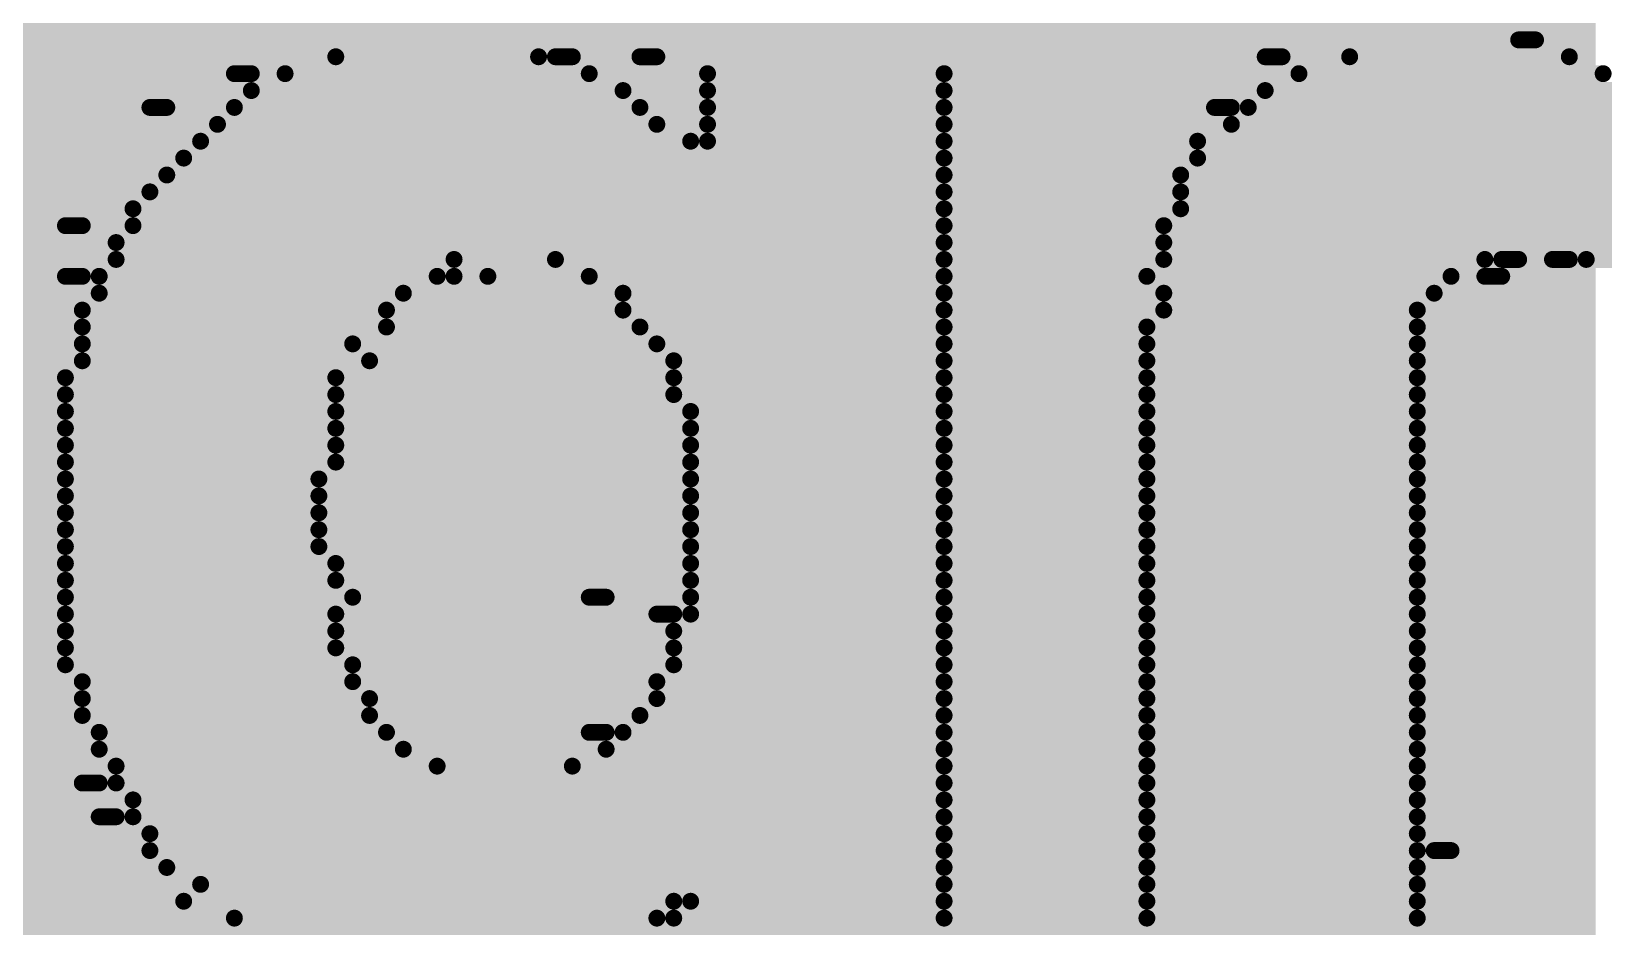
# Model space of a CAD drawing. Header units: inches. Extents: x -5 to 433, y -20 to 71.
# Drawn here: x 11.619 to 13.982, y 50.057 to 51.403 of the extents above; entities that cross this region are included whole.
import ezdxf

# ---------------------------------------------------------------- set-up
doc = ezdxf.new("R2010")
doc.units = ezdxf.units.IN
doc.layers.add('Bottom Overlay', color=54, linetype='Continuous')
doc.layers.add('Top Layer', color=1, linetype='Continuous')

msp = doc.modelspace()

# ---------------------------------------------------------------- hatches: boundary and pattern name
at = {"layer": 'Top Layer'}
msp.add_hatch(color=1, dxfattribs=at).paths.add_polyline_path([(8.89, -10.9982), (13.97, -10.9982), (13.97, 57.1754), (8.89, 57.1754)])

# ---------------------------------------------------------------- linework, layer by layer
at = {"layer": 'Bottom Overlay'}
for points in [[(13.8544, 51.3906, 0.0254, 0.0254, 0), (13.8798, 51.3906, 0.0254, 0.0254, 0)], [(12.0764, 51.3652, 0.0254, 0.0254, 0), (12.3812, 51.3652, 0.0254, 0.0254, 0)], [(12.4066, 51.3652, 0.0254, 0.0254, 0), (12.432, 51.3652, 0.0254, 0.0254, 0)], [(12.5336, 51.3652, 0.0254, 0.0254, 0), (12.559, 51.3652, 0.0254, 0.0254, 0)], [(13.4734, 51.3652, 0.0254, 0.0254, 0), (13.4988, 51.3652, 0.0254, 0.0254, 0)], [(13.6004, 51.3652, 0.0254, 0.0254, 0), (13.9306, 51.3652, 0.0254, 0.0254, 0)], [(11.924, 51.3398, 0.0254, 0.0254, 0), (11.9494, 51.3398, 0.0254, 0.0254, 0)], [(12.0002, 51.3398, 0.0254, 0.0254, 0), (12.4574, 51.3398, 0.0254, 0.0254, 0)], [(12.6352, 51.3398, 0.0254, 0.0254, 0), (12.9908, 51.3398, 0.0254, 0.0254, 0)], [(13.5242, 51.3398, 0.0254, 0.0254, 0), (13.9814, 51.3398, 0.0254, 0.0254, 0)], [(11.9494, 51.3144, 0.0254, 0.0254, 0), (12.5082, 51.3144, 0.0254, 0.0254, 0)], [(12.6352, 51.3144, 0.0254, 0.0254, 0), (12.9908, 51.3144, 0.0254, 0.0254, 0)], [(13.4734, 51.3144, 0.0254, 0.0254, 0), (14.0322, 51.3144, 0.0254, 0.0254, 0)], [(11.797, 51.289, 0.0254, 0.0254, 0), (11.8224, 51.289, 0.0254, 0.0254, 0)], [(11.924, 51.289, 0.0254, 0.0254, 0), (12.5336, 51.289, 0.0254, 0.0254, 0)], [(12.6352, 51.289, 0.0254, 0.0254, 0), (12.9908, 51.289, 0.0254, 0.0254, 0)], [(13.3972, 51.289, 0.0254, 0.0254, 0), (13.4226, 51.289, 0.0254, 0.0254, 0)], [(13.448, 51.289, 0.0254, 0.0254, 0), (14.0576, 51.289, 0.0254, 0.0254, 0)], [(11.8986, 51.2636, 0.0254, 0.0254, 0), (12.559, 51.2636, 0.0254, 0.0254, 0)], [(12.6352, 51.2636, 0.0254, 0.0254, 0), (12.9908, 51.2636, 0.0254, 0.0254, 0)], [(13.4226, 51.2636, 0.0254, 0.0254, 0), (14.1084, 51.2636, 0.0254, 0.0254, 0)], [(11.8732, 51.2382, 0.0254, 0.0254, 0), (12.6098, 51.2382, 0.0254, 0.0254, 0)], [(12.6352, 51.2382, 0.0254, 0.0254, 0), (12.9908, 51.2382, 0.0254, 0.0254, 0)], [(13.3718, 51.2382, 0.0254, 0.0254, 0), (14.1084, 51.2382, 0.0254, 0.0254, 0)], [(11.8478, 51.2128, 0.0254, 0.0254, 0), (12.9908, 51.2128, 0.0254, 0.0254, 0)], [(13.3718, 51.2128, 0.0254, 0.0254, 0), (14.1338, 51.2128, 0.0254, 0.0254, 0)], [(11.8224, 51.1874, 0.0254, 0.0254, 0), (12.9908, 51.1874, 0.0254, 0.0254, 0)], [(13.3464, 51.1874, 0.0254, 0.0254, 0), (15.3022, 51.1874, 0.0254, 0.0254, 0)], [(11.797, 51.162, 0.0254, 0.0254, 0), (12.9908, 51.162, 0.0254, 0.0254, 0)], [(13.3464, 51.162, 0.0254, 0.0254, 0), (15.3022, 51.162, 0.0254, 0.0254, 0)], [(11.7716, 51.1366, 0.0254, 0.0254, 0), (12.9908, 51.1366, 0.0254, 0.0254, 0)], [(13.3464, 51.1366, 0.0254, 0.0254, 0), (15.3022, 51.1366, 0.0254, 0.0254, 0)], [(11.67, 51.1112, 0.0254, 0.0254, 0), (11.6954, 51.1112, 0.0254, 0.0254, 0)], [(11.7716, 51.1112, 0.0254, 0.0254, 0), (12.9908, 51.1112, 0.0254, 0.0254, 0)], [(13.321, 51.1112, 0.0254, 0.0254, 0), (15.3022, 51.1112, 0.0254, 0.0254, 0)], [(11.7462, 51.0858, 0.0254, 0.0254, 0), (12.9908, 51.0858, 0.0254, 0.0254, 0)], [(13.321, 51.0858, 0.0254, 0.0254, 0), (15.3022, 51.0858, 0.0254, 0.0254, 0)], [(11.7462, 51.0604, 0.0254, 0.0254, 0), (12.2542, 51.0604, 0.0254, 0.0254, 0)], [(12.4066, 51.0604, 0.0254, 0.0254, 0), (12.9908, 51.0604, 0.0254, 0.0254, 0)], [(13.321, 51.0604, 0.0254, 0.0254, 0), (13.8036, 51.0604, 0.0254, 0.0254, 0)], [(13.829, 51.0604, 0.0254, 0.0254, 0), (13.8544, 51.0604, 0.0254, 0.0254, 0)], [(13.9052, 51.0604, 0.0254, 0.0254, 0), (13.9306, 51.0604, 0.0254, 0.0254, 0)], [(13.956, 51.0604, 0.0254, 0.0254, 0), (14.5656, 51.0604, 0.0254, 0.0254, 0)], [(11.67, 51.035, 0.0254, 0.0254, 0), (11.6954, 51.035, 0.0254, 0.0254, 0)], [(11.7208, 51.035, 0.0254, 0.0254, 0), (12.2288, 51.035, 0.0254, 0.0254, 0)], [(12.2542, 51.035, 0.0254, 0.0254, 0), (12.305, 51.035, 0.0254, 0.0254, 0)], [(12.4574, 51.035, 0.0254, 0.0254, 0), (12.9908, 51.035, 0.0254, 0.0254, 0)], [(13.2956, 51.035, 0.0254, 0.0254, 0), (13.7528, 51.035, 0.0254, 0.0254, 0)], [(13.8036, 51.035, 0.0254, 0.0254, 0), (13.829, 51.035, 0.0254, 0.0254, 0)], [(11.7208, 51.0096, 0.0254, 0.0254, 0), (12.178, 51.0096, 0.0254, 0.0254, 0)], [(12.5082, 51.0096, 0.0254, 0.0254, 0), (12.9908, 51.0096, 0.0254, 0.0254, 0)], [(13.321, 51.0096, 0.0254, 0.0254, 0), (13.7274, 51.0096, 0.0254, 0.0254, 0)], [(11.6954, 50.9842, 0.0254, 0.0254, 0), (12.1526, 50.9842, 0.0254, 0.0254, 0)], [(12.5082, 50.9842, 0.0254, 0.0254, 0), (12.9908, 50.9842, 0.0254, 0.0254, 0)], [(13.321, 50.9842, 0.0254, 0.0254, 0), (13.702, 50.9842, 0.0254, 0.0254, 0)], [(11.6954, 50.9588, 0.0254, 0.0254, 0), (12.1526, 50.9588, 0.0254, 0.0254, 0)], [(12.5336, 50.9588, 0.0254, 0.0254, 0), (12.9908, 50.9588, 0.0254, 0.0254, 0)], [(13.2956, 50.9588, 0.0254, 0.0254, 0), (13.702, 50.9588, 0.0254, 0.0254, 0)], [(11.6954, 50.9334, 0.0254, 0.0254, 0), (12.1018, 50.9334, 0.0254, 0.0254, 0)], [(12.559, 50.9334, 0.0254, 0.0254, 0), (12.9908, 50.9334, 0.0254, 0.0254, 0)], [(13.2956, 50.9334, 0.0254, 0.0254, 0), (13.702, 50.9334, 0.0254, 0.0254, 0)], [(11.6954, 50.908, 0.0254, 0.0254, 0), (12.1272, 50.908, 0.0254, 0.0254, 0)], [(12.5844, 50.908, 0.0254, 0.0254, 0), (12.9908, 50.908, 0.0254, 0.0254, 0)], [(13.2956, 50.908, 0.0254, 0.0254, 0), (13.702, 50.908, 0.0254, 0.0254, 0)], [(11.67, 50.8826, 0.0254, 0.0254, 0), (12.0764, 50.8826, 0.0254, 0.0254, 0)], [(12.5844, 50.8826, 0.0254, 0.0254, 0), (12.9908, 50.8826, 0.0254, 0.0254, 0)], [(13.2956, 50.8826, 0.0254, 0.0254, 0), (13.702, 50.8826, 0.0254, 0.0254, 0)], [(11.67, 50.8572, 0.0254, 0.0254, 0), (12.0764, 50.8572, 0.0254, 0.0254, 0)], [(12.5844, 50.8572, 0.0254, 0.0254, 0), (12.9908, 50.8572, 0.0254, 0.0254, 0)], [(13.2956, 50.8572, 0.0254, 0.0254, 0), (13.702, 50.8572, 0.0254, 0.0254, 0)], [(11.67, 50.8318, 0.0254, 0.0254, 0), (12.0764, 50.8318, 0.0254, 0.0254, 0)], [(12.6098, 50.8318, 0.0254, 0.0254, 0), (12.9908, 50.8318, 0.0254, 0.0254, 0)], [(13.2956, 50.8318, 0.0254, 0.0254, 0), (13.702, 50.8318, 0.0254, 0.0254, 0)], [(11.67, 50.8064, 0.0254, 0.0254, 0), (12.0764, 50.8064, 0.0254, 0.0254, 0)], [(12.6098, 50.8064, 0.0254, 0.0254, 0), (12.9908, 50.8064, 0.0254, 0.0254, 0)], [(13.2956, 50.8064, 0.0254, 0.0254, 0), (13.702, 50.8064, 0.0254, 0.0254, 0)], [(11.67, 50.781, 0.0254, 0.0254, 0), (12.0764, 50.781, 0.0254, 0.0254, 0)], [(12.6098, 50.781, 0.0254, 0.0254, 0), (12.9908, 50.781, 0.0254, 0.0254, 0)], [(13.2956, 50.781, 0.0254, 0.0254, 0), (13.702, 50.781, 0.0254, 0.0254, 0)], [(11.67, 50.7556, 0.0254, 0.0254, 0), (12.0764, 50.7556, 0.0254, 0.0254, 0)], [(12.6098, 50.7556, 0.0254, 0.0254, 0), (12.9908, 50.7556, 0.0254, 0.0254, 0)], [(13.2956, 50.7556, 0.0254, 0.0254, 0), (13.702, 50.7556, 0.0254, 0.0254, 0)], [(11.67, 50.7302, 0.0254, 0.0254, 0), (12.051, 50.7302, 0.0254, 0.0254, 0)], [(12.6098, 50.7302, 0.0254, 0.0254, 0), (12.9908, 50.7302, 0.0254, 0.0254, 0)], [(13.2956, 50.7302, 0.0254, 0.0254, 0), (13.702, 50.7302, 0.0254, 0.0254, 0)], [(11.67, 50.7048, 0.0254, 0.0254, 0), (12.051, 50.7048, 0.0254, 0.0254, 0)], [(12.6098, 50.7048, 0.0254, 0.0254, 0), (12.9908, 50.7048, 0.0254, 0.0254, 0)], [(13.2956, 50.7048, 0.0254, 0.0254, 0), (13.702, 50.7048, 0.0254, 0.0254, 0)], [(11.67, 50.6794, 0.0254, 0.0254, 0), (12.051, 50.6794, 0.0254, 0.0254, 0)], [(12.6098, 50.6794, 0.0254, 0.0254, 0), (12.9908, 50.6794, 0.0254, 0.0254, 0)], [(13.2956, 50.6794, 0.0254, 0.0254, 0), (13.702, 50.6794, 0.0254, 0.0254, 0)], [(11.67, 50.654, 0.0254, 0.0254, 0), (12.051, 50.654, 0.0254, 0.0254, 0)], [(12.6098, 50.654, 0.0254, 0.0254, 0), (12.9908, 50.654, 0.0254, 0.0254, 0)], [(13.2956, 50.654, 0.0254, 0.0254, 0), (13.702, 50.654, 0.0254, 0.0254, 0)], [(11.67, 50.6286, 0.0254, 0.0254, 0), (12.051, 50.6286, 0.0254, 0.0254, 0)], [(12.6098, 50.6286, 0.0254, 0.0254, 0), (12.9908, 50.6286, 0.0254, 0.0254, 0)], [(13.2956, 50.6286, 0.0254, 0.0254, 0), (13.702, 50.6286, 0.0254, 0.0254, 0)], [(11.67, 50.6032, 0.0254, 0.0254, 0), (12.0764, 50.6032, 0.0254, 0.0254, 0)], [(12.6098, 50.6032, 0.0254, 0.0254, 0), (12.9908, 50.6032, 0.0254, 0.0254, 0)], [(13.2956, 50.6032, 0.0254, 0.0254, 0), (13.702, 50.6032, 0.0254, 0.0254, 0)], [(11.67, 50.5778, 0.0254, 0.0254, 0), (12.0764, 50.5778, 0.0254, 0.0254, 0)], [(12.6098, 50.5778, 0.0254, 0.0254, 0), (12.9908, 50.5778, 0.0254, 0.0254, 0)], [(13.2956, 50.5778, 0.0254, 0.0254, 0), (13.702, 50.5778, 0.0254, 0.0254, 0)], [(11.67, 50.5524, 0.0254, 0.0254, 0), (12.1018, 50.5524, 0.0254, 0.0254, 0)], [(12.4574, 50.5524, 0.0254, 0.0254, 0), (12.4828, 50.5524, 0.0254, 0.0254, 0)], [(12.6098, 50.5524, 0.0254, 0.0254, 0), (12.9908, 50.5524, 0.0254, 0.0254, 0)], [(13.2956, 50.5524, 0.0254, 0.0254, 0), (13.702, 50.5524, 0.0254, 0.0254, 0)], [(11.67, 50.527, 0.0254, 0.0254, 0), (12.0764, 50.527, 0.0254, 0.0254, 0)], [(12.559, 50.527, 0.0254, 0.0254, 0), (12.5844, 50.527, 0.0254, 0.0254, 0)], [(12.6098, 50.527, 0.0254, 0.0254, 0), (12.9908, 50.527, 0.0254, 0.0254, 0)], [(13.2956, 50.527, 0.0254, 0.0254, 0), (13.702, 50.527, 0.0254, 0.0254, 0)], [(11.67, 50.5016, 0.0254, 0.0254, 0), (12.0764, 50.5016, 0.0254, 0.0254, 0)], [(12.5844, 50.5016, 0.0254, 0.0254, 0), (12.9908, 50.5016, 0.0254, 0.0254, 0)], [(13.2956, 50.5016, 0.0254, 0.0254, 0), (13.702, 50.5016, 0.0254, 0.0254, 0)], [(11.67, 50.4762, 0.0254, 0.0254, 0), (12.0764, 50.4762, 0.0254, 0.0254, 0)], [(12.5844, 50.4762, 0.0254, 0.0254, 0), (12.9908, 50.4762, 0.0254, 0.0254, 0)], [(13.2956, 50.4762, 0.0254, 0.0254, 0), (13.702, 50.4762, 0.0254, 0.0254, 0)], [(11.67, 50.4508, 0.0254, 0.0254, 0), (12.1018, 50.4508, 0.0254, 0.0254, 0)], [(12.5844, 50.4508, 0.0254, 0.0254, 0), (12.9908, 50.4508, 0.0254, 0.0254, 0)], [(13.2956, 50.4508, 0.0254, 0.0254, 0), (13.702, 50.4508, 0.0254, 0.0254, 0)], [(11.6954, 50.4254, 0.0254, 0.0254, 0), (12.1018, 50.4254, 0.0254, 0.0254, 0)], [(12.559, 50.4254, 0.0254, 0.0254, 0), (12.9908, 50.4254, 0.0254, 0.0254, 0)], [(13.2956, 50.4254, 0.0254, 0.0254, 0), (13.702, 50.4254, 0.0254, 0.0254, 0)], [(11.6954, 50.4, 0.0254, 0.0254, 0), (12.1272, 50.4, 0.0254, 0.0254, 0)], [(12.559, 50.4, 0.0254, 0.0254, 0), (12.9908, 50.4, 0.0254, 0.0254, 0)], [(13.2956, 50.4, 0.0254, 0.0254, 0), (13.702, 50.4, 0.0254, 0.0254, 0)], [(11.6954, 50.3746, 0.0254, 0.0254, 0), (12.1272, 50.3746, 0.0254, 0.0254, 0)], [(12.5336, 50.3746, 0.0254, 0.0254, 0), (12.9908, 50.3746, 0.0254, 0.0254, 0)], [(13.2956, 50.3746, 0.0254, 0.0254, 0), (13.702, 50.3746, 0.0254, 0.0254, 0)], [(11.7208, 50.3492, 0.0254, 0.0254, 0), (12.1526, 50.3492, 0.0254, 0.0254, 0)], [(12.4574, 50.3492, 0.0254, 0.0254, 0), (12.4828, 50.3492, 0.0254, 0.0254, 0)], [(12.5082, 50.3492, 0.0254, 0.0254, 0), (12.9908, 50.3492, 0.0254, 0.0254, 0)], [(13.2956, 50.3492, 0.0254, 0.0254, 0), (13.702, 50.3492, 0.0254, 0.0254, 0)], [(11.7208, 50.3238, 0.0254, 0.0254, 0), (12.178, 50.3238, 0.0254, 0.0254, 0)], [(12.4828, 50.3238, 0.0254, 0.0254, 0), (12.9908, 50.3238, 0.0254, 0.0254, 0)], [(13.2956, 50.3238, 0.0254, 0.0254, 0), (13.702, 50.3238, 0.0254, 0.0254, 0)], [(11.7462, 50.2984, 0.0254, 0.0254, 0), (12.2288, 50.2984, 0.0254, 0.0254, 0)], [(12.432, 50.2984, 0.0254, 0.0254, 0), (12.9908, 50.2984, 0.0254, 0.0254, 0)], [(13.2956, 50.2984, 0.0254, 0.0254, 0), (13.702, 50.2984, 0.0254, 0.0254, 0)], [(11.6954, 50.273, 0.0254, 0.0254, 0), (11.7208, 50.273, 0.0254, 0.0254, 0)], [(11.7462, 50.273, 0.0254, 0.0254, 0), (12.9908, 50.273, 0.0254, 0.0254, 0)], [(13.2956, 50.273, 0.0254, 0.0254, 0), (13.702, 50.273, 0.0254, 0.0254, 0)], [(11.7716, 50.2476, 0.0254, 0.0254, 0), (12.9908, 50.2476, 0.0254, 0.0254, 0)], [(13.2956, 50.2476, 0.0254, 0.0254, 0), (13.702, 50.2476, 0.0254, 0.0254, 0)], [(11.7208, 50.2222, 0.0254, 0.0254, 0), (11.7462, 50.2222, 0.0254, 0.0254, 0)], [(11.7716, 50.2222, 0.0254, 0.0254, 0), (12.9908, 50.2222, 0.0254, 0.0254, 0)], [(13.2956, 50.2222, 0.0254, 0.0254, 0), (13.702, 50.2222, 0.0254, 0.0254, 0)], [(11.797, 50.1968, 0.0254, 0.0254, 0), (12.9908, 50.1968, 0.0254, 0.0254, 0)], [(13.2956, 50.1968, 0.0254, 0.0254, 0), (13.702, 50.1968, 0.0254, 0.0254, 0)], [(11.797, 50.1714, 0.0254, 0.0254, 0), (12.9908, 50.1714, 0.0254, 0.0254, 0)], [(13.2956, 50.1714, 0.0254, 0.0254, 0), (13.702, 50.1714, 0.0254, 0.0254, 0)], [(13.7274, 50.1714, 0.0254, 0.0254, 0), (13.7528, 50.1714, 0.0254, 0.0254, 0)], [(11.8224, 50.146, 0.0254, 0.0254, 0), (12.9908, 50.146, 0.0254, 0.0254, 0)], [(13.2956, 50.146, 0.0254, 0.0254, 0), (13.702, 50.146, 0.0254, 0.0254, 0)], [(11.8732, 50.1206, 0.0254, 0.0254, 0), (12.9908, 50.1206, 0.0254, 0.0254, 0)], [(13.2956, 50.1206, 0.0254, 0.0254, 0), (13.702, 50.1206, 0.0254, 0.0254, 0)], [(11.8478, 50.0952, 0.0254, 0.0254, 0), (12.5844, 50.0952, 0.0254, 0.0254, 0)], [(12.6098, 50.0952, 0.0254, 0.0254, 0), (12.9908, 50.0952, 0.0254, 0.0254, 0)], [(13.2956, 50.0952, 0.0254, 0.0254, 0), (13.702, 50.0952, 0.0254, 0.0254, 0)], [(11.924, 50.0698, 0.0254, 0.0254, 0), (12.559, 50.0698, 0.0254, 0.0254, 0)], [(12.5844, 50.0698, 0.0254, 0.0254, 0), (12.9908, 50.0698, 0.0254, 0.0254, 0)], [(13.2956, 50.0698, 0.0254, 0.0254, 0), (13.702, 50.0698, 0.0254, 0.0254, 0)]]:
    msp.add_lwpolyline(points, format="xyseb", dxfattribs=at)
for points in [[(13.8481, 51.3906, 0.0127, 0.0127, 1), (13.8608, 51.3906, 0.0127, 0.0127, 1)], [(13.8735, 51.3906, 0.0127, 0.0127, 1), (13.8862, 51.3906, 0.0127, 0.0127, 1)], [(12.0701, 51.3652, 0.0127, 0.0127, 1), (12.0828, 51.3652, 0.0127, 0.0127, 1)], [(12.3749, 51.3652, 0.0127, 0.0127, 1), (12.3876, 51.3652, 0.0127, 0.0127, 1)], [(12.4003, 51.3652, 0.0127, 0.0127, 1), (12.413, 51.3652, 0.0127, 0.0127, 1)], [(12.4257, 51.3652, 0.0127, 0.0127, 1), (12.4384, 51.3652, 0.0127, 0.0127, 1)], [(12.5273, 51.3652, 0.0127, 0.0127, 1), (12.54, 51.3652, 0.0127, 0.0127, 1)], [(12.5527, 51.3652, 0.0127, 0.0127, 1), (12.5654, 51.3652, 0.0127, 0.0127, 1)], [(13.4671, 51.3652, 0.0127, 0.0127, 1), (13.4798, 51.3652, 0.0127, 0.0127, 1)], [(13.4925, 51.3652, 0.0127, 0.0127, 1), (13.5052, 51.3652, 0.0127, 0.0127, 1)], [(13.5941, 51.3652, 0.0127, 0.0127, 1), (13.6068, 51.3652, 0.0127, 0.0127, 1)], [(13.9243, 51.3652, 0.0127, 0.0127, 1), (13.937, 51.3652, 0.0127, 0.0127, 1)], [(11.9177, 51.3398, 0.0127, 0.0127, 1), (11.9304, 51.3398, 0.0127, 0.0127, 1)], [(11.9431, 51.3398, 0.0127, 0.0127, 1), (11.9558, 51.3398, 0.0127, 0.0127, 1)], [(11.9939, 51.3398, 0.0127, 0.0127, 1), (12.0066, 51.3398, 0.0127, 0.0127, 1)], [(12.4511, 51.3398, 0.0127, 0.0127, 1), (12.4638, 51.3398, 0.0127, 0.0127, 1)], [(12.6289, 51.3398, 0.0127, 0.0127, 1), (12.6416, 51.3398, 0.0127, 0.0127, 1)], [(12.9845, 51.3398, 0.0127, 0.0127, 1), (12.9972, 51.3398, 0.0127, 0.0127, 1)], [(13.5179, 51.3398, 0.0127, 0.0127, 1), (13.5306, 51.3398, 0.0127, 0.0127, 1)], [(13.9751, 51.3398, 0.0127, 0.0127, 1), (13.9878, 51.3398, 0.0127, 0.0127, 1)], [(11.9431, 51.3144, 0.0127, 0.0127, 1), (11.9558, 51.3144, 0.0127, 0.0127, 1)], [(12.5019, 51.3144, 0.0127, 0.0127, 1), (12.5146, 51.3144, 0.0127, 0.0127, 1)], [(12.6289, 51.3144, 0.0127, 0.0127, 1), (12.6416, 51.3144, 0.0127, 0.0127, 1)], [(12.9845, 51.3144, 0.0127, 0.0127, 1), (12.9972, 51.3144, 0.0127, 0.0127, 1)], [(13.4671, 51.3144, 0.0127, 0.0127, 1), (13.4798, 51.3144, 0.0127, 0.0127, 1)], [(11.7907, 51.289, 0.0127, 0.0127, 1), (11.8034, 51.289, 0.0127, 0.0127, 1)], [(11.8161, 51.289, 0.0127, 0.0127, 1), (11.8288, 51.289, 0.0127, 0.0127, 1)], [(11.9177, 51.289, 0.0127, 0.0127, 1), (11.9304, 51.289, 0.0127, 0.0127, 1)], [(12.5273, 51.289, 0.0127, 0.0127, 1), (12.54, 51.289, 0.0127, 0.0127, 1)], [(12.6289, 51.289, 0.0127, 0.0127, 1), (12.6416, 51.289, 0.0127, 0.0127, 1)], [(12.9845, 51.289, 0.0127, 0.0127, 1), (12.9972, 51.289, 0.0127, 0.0127, 1)], [(13.3909, 51.289, 0.0127, 0.0127, 1), (13.4036, 51.289, 0.0127, 0.0127, 1)], [(13.4163, 51.289, 0.0127, 0.0127, 1), (13.429, 51.289, 0.0127, 0.0127, 1)], [(13.4417, 51.289, 0.0127, 0.0127, 1), (13.4544, 51.289, 0.0127, 0.0127, 1)], [(11.8923, 51.2636, 0.0127, 0.0127, 1), (11.905, 51.2636, 0.0127, 0.0127, 1)], [(12.5527, 51.2636, 0.0127, 0.0127, 1), (12.5654, 51.2636, 0.0127, 0.0127, 1)], [(12.6289, 51.2636, 0.0127, 0.0127, 1), (12.6416, 51.2636, 0.0127, 0.0127, 1)], [(12.9845, 51.2636, 0.0127, 0.0127, 1), (12.9972, 51.2636, 0.0127, 0.0127, 1)], [(13.4163, 51.2636, 0.0127, 0.0127, 1), (13.429, 51.2636, 0.0127, 0.0127, 1)], [(11.8669, 51.2382, 0.0127, 0.0127, 1), (11.8796, 51.2382, 0.0127, 0.0127, 1)], [(12.6035, 51.2382, 0.0127, 0.0127, 1), (12.6162, 51.2382, 0.0127, 0.0127, 1)], [(12.6289, 51.2382, 0.0127, 0.0127, 1), (12.6416, 51.2382, 0.0127, 0.0127, 1)], [(12.9845, 51.2382, 0.0127, 0.0127, 1), (12.9972, 51.2382, 0.0127, 0.0127, 1)], [(13.3655, 51.2382, 0.0127, 0.0127, 1), (13.3782, 51.2382, 0.0127, 0.0127, 1)], [(11.8415, 51.2128, 0.0127, 0.0127, 1), (11.8542, 51.2128, 0.0127, 0.0127, 1)], [(12.9845, 51.2128, 0.0127, 0.0127, 1), (12.9972, 51.2128, 0.0127, 0.0127, 1)], [(13.3655, 51.2128, 0.0127, 0.0127, 1), (13.3782, 51.2128, 0.0127, 0.0127, 1)], [(11.8161, 51.1874, 0.0127, 0.0127, 1), (11.8288, 51.1874, 0.0127, 0.0127, 1)], [(12.9845, 51.1874, 0.0127, 0.0127, 1), (12.9972, 51.1874, 0.0127, 0.0127, 1)], [(13.3401, 51.1874, 0.0127, 0.0127, 1), (13.3528, 51.1874, 0.0127, 0.0127, 1)], [(11.7907, 51.162, 0.0127, 0.0127, 1), (11.8034, 51.162, 0.0127, 0.0127, 1)], [(12.9845, 51.162, 0.0127, 0.0127, 1), (12.9972, 51.162, 0.0127, 0.0127, 1)], [(13.3401, 51.162, 0.0127, 0.0127, 1), (13.3528, 51.162, 0.0127, 0.0127, 1)], [(11.7653, 51.1366, 0.0127, 0.0127, 1), (11.778, 51.1366, 0.0127, 0.0127, 1)], [(12.9845, 51.1366, 0.0127, 0.0127, 1), (12.9972, 51.1366, 0.0127, 0.0127, 1)], [(13.3401, 51.1366, 0.0127, 0.0127, 1), (13.3528, 51.1366, 0.0127, 0.0127, 1)], [(11.6637, 51.1112, 0.0127, 0.0127, 1), (11.6764, 51.1112, 0.0127, 0.0127, 1)], [(11.6891, 51.1112, 0.0127, 0.0127, 1), (11.7018, 51.1112, 0.0127, 0.0127, 1)], [(11.7653, 51.1112, 0.0127, 0.0127, 1), (11.778, 51.1112, 0.0127, 0.0127, 1)], [(12.9845, 51.1112, 0.0127, 0.0127, 1), (12.9972, 51.1112, 0.0127, 0.0127, 1)], [(13.3147, 51.1112, 0.0127, 0.0127, 1), (13.3274, 51.1112, 0.0127, 0.0127, 1)], [(11.7399, 51.0858, 0.0127, 0.0127, 1), (11.7526, 51.0858, 0.0127, 0.0127, 1)], [(12.9845, 51.0858, 0.0127, 0.0127, 1), (12.9972, 51.0858, 0.0127, 0.0127, 1)], [(13.3147, 51.0858, 0.0127, 0.0127, 1), (13.3274, 51.0858, 0.0127, 0.0127, 1)], [(11.7399, 51.0604, 0.0127, 0.0127, 1), (11.7526, 51.0604, 0.0127, 0.0127, 1)], [(12.2479, 51.0604, 0.0127, 0.0127, 1), (12.2606, 51.0604, 0.0127, 0.0127, 1)], [(12.4003, 51.0604, 0.0127, 0.0127, 1), (12.413, 51.0604, 0.0127, 0.0127, 1)], [(12.9845, 51.0604, 0.0127, 0.0127, 1), (12.9972, 51.0604, 0.0127, 0.0127, 1)], [(13.3147, 51.0604, 0.0127, 0.0127, 1), (13.3274, 51.0604, 0.0127, 0.0127, 1)], [(13.7973, 51.0604, 0.0127, 0.0127, 1), (13.81, 51.0604, 0.0127, 0.0127, 1)], [(13.8227, 51.0604, 0.0127, 0.0127, 1), (13.8354, 51.0604, 0.0127, 0.0127, 1)], [(13.8481, 51.0604, 0.0127, 0.0127, 1), (13.8608, 51.0604, 0.0127, 0.0127, 1)], [(13.8989, 51.0604, 0.0127, 0.0127, 1), (13.9116, 51.0604, 0.0127, 0.0127, 1)], [(13.9243, 51.0604, 0.0127, 0.0127, 1), (13.937, 51.0604, 0.0127, 0.0127, 1)], [(13.9497, 51.0604, 0.0127, 0.0127, 1), (13.9624, 51.0604, 0.0127, 0.0127, 1)], [(11.6637, 51.035, 0.0127, 0.0127, 1), (11.6764, 51.035, 0.0127, 0.0127, 1)], [(11.6891, 51.035, 0.0127, 0.0127, 1), (11.7018, 51.035, 0.0127, 0.0127, 1)], [(11.7145, 51.035, 0.0127, 0.0127, 1), (11.7272, 51.035, 0.0127, 0.0127, 1)], [(12.2225, 51.035, 0.0127, 0.0127, 1), (12.2352, 51.035, 0.0127, 0.0127, 1)], [(12.2479, 51.035, 0.0127, 0.0127, 1), (12.2606, 51.035, 0.0127, 0.0127, 1)], [(12.2987, 51.035, 0.0127, 0.0127, 1), (12.3114, 51.035, 0.0127, 0.0127, 1)], [(12.4511, 51.035, 0.0127, 0.0127, 1), (12.4638, 51.035, 0.0127, 0.0127, 1)], [(12.9845, 51.035, 0.0127, 0.0127, 1), (12.9972, 51.035, 0.0127, 0.0127, 1)], [(13.2893, 51.035, 0.0127, 0.0127, 1), (13.302, 51.035, 0.0127, 0.0127, 1)], [(13.7465, 51.035, 0.0127, 0.0127, 1), (13.7592, 51.035, 0.0127, 0.0127, 1)], [(13.7973, 51.035, 0.0127, 0.0127, 1), (13.81, 51.035, 0.0127, 0.0127, 1)], [(13.8227, 51.035, 0.0127, 0.0127, 1), (13.8354, 51.035, 0.0127, 0.0127, 1)], [(11.7145, 51.0096, 0.0127, 0.0127, 1), (11.7272, 51.0096, 0.0127, 0.0127, 1)], [(12.1717, 51.0096, 0.0127, 0.0127, 1), (12.1844, 51.0096, 0.0127, 0.0127, 1)], [(12.5019, 51.0096, 0.0127, 0.0127, 1), (12.5146, 51.0096, 0.0127, 0.0127, 1)], [(12.9845, 51.0096, 0.0127, 0.0127, 1), (12.9972, 51.0096, 0.0127, 0.0127, 1)], [(13.3147, 51.0096, 0.0127, 0.0127, 1), (13.3274, 51.0096, 0.0127, 0.0127, 1)], [(13.7211, 51.0096, 0.0127, 0.0127, 1), (13.7338, 51.0096, 0.0127, 0.0127, 1)], [(11.6891, 50.9842, 0.0127, 0.0127, 1), (11.7018, 50.9842, 0.0127, 0.0127, 1)], [(12.1463, 50.9842, 0.0127, 0.0127, 1), (12.159, 50.9842, 0.0127, 0.0127, 1)], [(12.5019, 50.9842, 0.0127, 0.0127, 1), (12.5146, 50.9842, 0.0127, 0.0127, 1)], [(12.9845, 50.9842, 0.0127, 0.0127, 1), (12.9972, 50.9842, 0.0127, 0.0127, 1)], [(13.3147, 50.9842, 0.0127, 0.0127, 1), (13.3274, 50.9842, 0.0127, 0.0127, 1)], [(13.6957, 50.9842, 0.0127, 0.0127, 1), (13.7084, 50.9842, 0.0127, 0.0127, 1)], [(11.6891, 50.9588, 0.0127, 0.0127, 1), (11.7018, 50.9588, 0.0127, 0.0127, 1)], [(12.1463, 50.9588, 0.0127, 0.0127, 1), (12.159, 50.9588, 0.0127, 0.0127, 1)], [(12.5273, 50.9588, 0.0127, 0.0127, 1), (12.54, 50.9588, 0.0127, 0.0127, 1)], [(12.9845, 50.9588, 0.0127, 0.0127, 1), (12.9972, 50.9588, 0.0127, 0.0127, 1)], [(13.2893, 50.9588, 0.0127, 0.0127, 1), (13.302, 50.9588, 0.0127, 0.0127, 1)], [(13.6957, 50.9588, 0.0127, 0.0127, 1), (13.7084, 50.9588, 0.0127, 0.0127, 1)], [(11.6891, 50.9334, 0.0127, 0.0127, 1), (11.7018, 50.9334, 0.0127, 0.0127, 1)], [(12.0955, 50.9334, 0.0127, 0.0127, 1), (12.1082, 50.9334, 0.0127, 0.0127, 1)], [(12.5527, 50.9334, 0.0127, 0.0127, 1), (12.5654, 50.9334, 0.0127, 0.0127, 1)], [(12.9845, 50.9334, 0.0127, 0.0127, 1), (12.9972, 50.9334, 0.0127, 0.0127, 1)], [(13.2893, 50.9334, 0.0127, 0.0127, 1), (13.302, 50.9334, 0.0127, 0.0127, 1)], [(13.6957, 50.9334, 0.0127, 0.0127, 1), (13.7084, 50.9334, 0.0127, 0.0127, 1)], [(11.6891, 50.908, 0.0127, 0.0127, 1), (11.7018, 50.908, 0.0127, 0.0127, 1)], [(12.1209, 50.908, 0.0127, 0.0127, 1), (12.1336, 50.908, 0.0127, 0.0127, 1)], [(12.5781, 50.908, 0.0127, 0.0127, 1), (12.5908, 50.908, 0.0127, 0.0127, 1)], [(12.9845, 50.908, 0.0127, 0.0127, 1), (12.9972, 50.908, 0.0127, 0.0127, 1)], [(13.2893, 50.908, 0.0127, 0.0127, 1), (13.302, 50.908, 0.0127, 0.0127, 1)], [(13.6957, 50.908, 0.0127, 0.0127, 1), (13.7084, 50.908, 0.0127, 0.0127, 1)], [(11.6637, 50.8826, 0.0127, 0.0127, 1), (11.6764, 50.8826, 0.0127, 0.0127, 1)], [(12.0701, 50.8826, 0.0127, 0.0127, 1), (12.0828, 50.8826, 0.0127, 0.0127, 1)], [(12.5781, 50.8826, 0.0127, 0.0127, 1), (12.5908, 50.8826, 0.0127, 0.0127, 1)], [(12.9845, 50.8826, 0.0127, 0.0127, 1), (12.9972, 50.8826, 0.0127, 0.0127, 1)], [(13.2893, 50.8826, 0.0127, 0.0127, 1), (13.302, 50.8826, 0.0127, 0.0127, 1)], [(13.6957, 50.8826, 0.0127, 0.0127, 1), (13.7084, 50.8826, 0.0127, 0.0127, 1)], [(11.6637, 50.8572, 0.0127, 0.0127, 1), (11.6764, 50.8572, 0.0127, 0.0127, 1)], [(12.0701, 50.8572, 0.0127, 0.0127, 1), (12.0828, 50.8572, 0.0127, 0.0127, 1)], [(12.5781, 50.8572, 0.0127, 0.0127, 1), (12.5908, 50.8572, 0.0127, 0.0127, 1)], [(12.9845, 50.8572, 0.0127, 0.0127, 1), (12.9972, 50.8572, 0.0127, 0.0127, 1)], [(13.2893, 50.8572, 0.0127, 0.0127, 1), (13.302, 50.8572, 0.0127, 0.0127, 1)], [(13.6957, 50.8572, 0.0127, 0.0127, 1), (13.7084, 50.8572, 0.0127, 0.0127, 1)], [(11.6637, 50.8318, 0.0127, 0.0127, 1), (11.6764, 50.8318, 0.0127, 0.0127, 1)], [(12.0701, 50.8318, 0.0127, 0.0127, 1), (12.0828, 50.8318, 0.0127, 0.0127, 1)], [(12.6035, 50.8318, 0.0127, 0.0127, 1), (12.6162, 50.8318, 0.0127, 0.0127, 1)], [(12.9845, 50.8318, 0.0127, 0.0127, 1), (12.9972, 50.8318, 0.0127, 0.0127, 1)], [(13.2893, 50.8318, 0.0127, 0.0127, 1), (13.302, 50.8318, 0.0127, 0.0127, 1)], [(13.6957, 50.8318, 0.0127, 0.0127, 1), (13.7084, 50.8318, 0.0127, 0.0127, 1)], [(11.6637, 50.8064, 0.0127, 0.0127, 1), (11.6764, 50.8064, 0.0127, 0.0127, 1)], [(12.0701, 50.8064, 0.0127, 0.0127, 1), (12.0828, 50.8064, 0.0127, 0.0127, 1)], [(12.6035, 50.8064, 0.0127, 0.0127, 1), (12.6162, 50.8064, 0.0127, 0.0127, 1)], [(12.9845, 50.8064, 0.0127, 0.0127, 1), (12.9972, 50.8064, 0.0127, 0.0127, 1)], [(13.2893, 50.8064, 0.0127, 0.0127, 1), (13.302, 50.8064, 0.0127, 0.0127, 1)], [(13.6957, 50.8064, 0.0127, 0.0127, 1), (13.7084, 50.8064, 0.0127, 0.0127, 1)], [(11.6637, 50.781, 0.0127, 0.0127, 1), (11.6764, 50.781, 0.0127, 0.0127, 1)], [(12.0701, 50.781, 0.0127, 0.0127, 1), (12.0828, 50.781, 0.0127, 0.0127, 1)], [(12.6035, 50.781, 0.0127, 0.0127, 1), (12.6162, 50.781, 0.0127, 0.0127, 1)], [(12.9845, 50.781, 0.0127, 0.0127, 1), (12.9972, 50.781, 0.0127, 0.0127, 1)], [(13.2893, 50.781, 0.0127, 0.0127, 1), (13.302, 50.781, 0.0127, 0.0127, 1)], [(13.6957, 50.781, 0.0127, 0.0127, 1), (13.7084, 50.781, 0.0127, 0.0127, 1)], [(11.6637, 50.7556, 0.0127, 0.0127, 1), (11.6764, 50.7556, 0.0127, 0.0127, 1)], [(12.0701, 50.7556, 0.0127, 0.0127, 1), (12.0828, 50.7556, 0.0127, 0.0127, 1)], [(12.6035, 50.7556, 0.0127, 0.0127, 1), (12.6162, 50.7556, 0.0127, 0.0127, 1)], [(12.9845, 50.7556, 0.0127, 0.0127, 1), (12.9972, 50.7556, 0.0127, 0.0127, 1)], [(13.2893, 50.7556, 0.0127, 0.0127, 1), (13.302, 50.7556, 0.0127, 0.0127, 1)], [(13.6957, 50.7556, 0.0127, 0.0127, 1), (13.7084, 50.7556, 0.0127, 0.0127, 1)], [(11.6637, 50.7302, 0.0127, 0.0127, 1), (11.6764, 50.7302, 0.0127, 0.0127, 1)], [(12.0447, 50.7302, 0.0127, 0.0127, 1), (12.0574, 50.7302, 0.0127, 0.0127, 1)], [(12.6035, 50.7302, 0.0127, 0.0127, 1), (12.6162, 50.7302, 0.0127, 0.0127, 1)], [(12.9845, 50.7302, 0.0127, 0.0127, 1), (12.9972, 50.7302, 0.0127, 0.0127, 1)], [(13.2893, 50.7302, 0.0127, 0.0127, 1), (13.302, 50.7302, 0.0127, 0.0127, 1)], [(13.6957, 50.7302, 0.0127, 0.0127, 1), (13.7084, 50.7302, 0.0127, 0.0127, 1)], [(11.6637, 50.7048, 0.0127, 0.0127, 1), (11.6764, 50.7048, 0.0127, 0.0127, 1)], [(12.0447, 50.7048, 0.0127, 0.0127, 1), (12.0574, 50.7048, 0.0127, 0.0127, 1)], [(12.6035, 50.7048, 0.0127, 0.0127, 1), (12.6162, 50.7048, 0.0127, 0.0127, 1)], [(12.9845, 50.7048, 0.0127, 0.0127, 1), (12.9972, 50.7048, 0.0127, 0.0127, 1)], [(13.2893, 50.7048, 0.0127, 0.0127, 1), (13.302, 50.7048, 0.0127, 0.0127, 1)], [(13.6957, 50.7048, 0.0127, 0.0127, 1), (13.7084, 50.7048, 0.0127, 0.0127, 1)], [(11.6637, 50.6794, 0.0127, 0.0127, 1), (11.6764, 50.6794, 0.0127, 0.0127, 1)], [(12.0447, 50.6794, 0.0127, 0.0127, 1), (12.0574, 50.6794, 0.0127, 0.0127, 1)], [(12.6035, 50.6794, 0.0127, 0.0127, 1), (12.6162, 50.6794, 0.0127, 0.0127, 1)], [(12.9845, 50.6794, 0.0127, 0.0127, 1), (12.9972, 50.6794, 0.0127, 0.0127, 1)], [(13.2893, 50.6794, 0.0127, 0.0127, 1), (13.302, 50.6794, 0.0127, 0.0127, 1)], [(13.6957, 50.6794, 0.0127, 0.0127, 1), (13.7084, 50.6794, 0.0127, 0.0127, 1)], [(11.6637, 50.654, 0.0127, 0.0127, 1), (11.6764, 50.654, 0.0127, 0.0127, 1)], [(12.0447, 50.654, 0.0127, 0.0127, 1), (12.0574, 50.654, 0.0127, 0.0127, 1)], [(12.6035, 50.654, 0.0127, 0.0127, 1), (12.6162, 50.654, 0.0127, 0.0127, 1)], [(12.9845, 50.654, 0.0127, 0.0127, 1), (12.9972, 50.654, 0.0127, 0.0127, 1)], [(13.2893, 50.654, 0.0127, 0.0127, 1), (13.302, 50.654, 0.0127, 0.0127, 1)], [(13.6957, 50.654, 0.0127, 0.0127, 1), (13.7084, 50.654, 0.0127, 0.0127, 1)], [(11.6637, 50.6286, 0.0127, 0.0127, 1), (11.6764, 50.6286, 0.0127, 0.0127, 1)], [(12.0447, 50.6286, 0.0127, 0.0127, 1), (12.0574, 50.6286, 0.0127, 0.0127, 1)], [(12.6035, 50.6286, 0.0127, 0.0127, 1), (12.6162, 50.6286, 0.0127, 0.0127, 1)], [(12.9845, 50.6286, 0.0127, 0.0127, 1), (12.9972, 50.6286, 0.0127, 0.0127, 1)], [(13.2893, 50.6286, 0.0127, 0.0127, 1), (13.302, 50.6286, 0.0127, 0.0127, 1)], [(13.6957, 50.6286, 0.0127, 0.0127, 1), (13.7084, 50.6286, 0.0127, 0.0127, 1)], [(11.6637, 50.6032, 0.0127, 0.0127, 1), (11.6764, 50.6032, 0.0127, 0.0127, 1)], [(12.0701, 50.6032, 0.0127, 0.0127, 1), (12.0828, 50.6032, 0.0127, 0.0127, 1)], [(12.6035, 50.6032, 0.0127, 0.0127, 1), (12.6162, 50.6032, 0.0127, 0.0127, 1)], [(12.9845, 50.6032, 0.0127, 0.0127, 1), (12.9972, 50.6032, 0.0127, 0.0127, 1)], [(13.2893, 50.6032, 0.0127, 0.0127, 1), (13.302, 50.6032, 0.0127, 0.0127, 1)], [(13.6957, 50.6032, 0.0127, 0.0127, 1), (13.7084, 50.6032, 0.0127, 0.0127, 1)], [(11.6637, 50.5778, 0.0127, 0.0127, 1), (11.6764, 50.5778, 0.0127, 0.0127, 1)], [(12.0701, 50.5778, 0.0127, 0.0127, 1), (12.0828, 50.5778, 0.0127, 0.0127, 1)], [(12.6035, 50.5778, 0.0127, 0.0127, 1), (12.6162, 50.5778, 0.0127, 0.0127, 1)], [(12.9845, 50.5778, 0.0127, 0.0127, 1), (12.9972, 50.5778, 0.0127, 0.0127, 1)], [(13.2893, 50.5778, 0.0127, 0.0127, 1), (13.302, 50.5778, 0.0127, 0.0127, 1)], [(13.6957, 50.5778, 0.0127, 0.0127, 1), (13.7084, 50.5778, 0.0127, 0.0127, 1)], [(11.6637, 50.5524, 0.0127, 0.0127, 1), (11.6764, 50.5524, 0.0127, 0.0127, 1)], [(12.0955, 50.5524, 0.0127, 0.0127, 1), (12.1082, 50.5524, 0.0127, 0.0127, 1)], [(12.4511, 50.5524, 0.0127, 0.0127, 1), (12.4638, 50.5524, 0.0127, 0.0127, 1)], [(12.4765, 50.5524, 0.0127, 0.0127, 1), (12.4892, 50.5524, 0.0127, 0.0127, 1)], [(12.6035, 50.5524, 0.0127, 0.0127, 1), (12.6162, 50.5524, 0.0127, 0.0127, 1)], [(12.9845, 50.5524, 0.0127, 0.0127, 1), (12.9972, 50.5524, 0.0127, 0.0127, 1)], [(13.2893, 50.5524, 0.0127, 0.0127, 1), (13.302, 50.5524, 0.0127, 0.0127, 1)], [(13.6957, 50.5524, 0.0127, 0.0127, 1), (13.7084, 50.5524, 0.0127, 0.0127, 1)], [(11.6637, 50.527, 0.0127, 0.0127, 1), (11.6764, 50.527, 0.0127, 0.0127, 1)], [(12.0701, 50.527, 0.0127, 0.0127, 1), (12.0828, 50.527, 0.0127, 0.0127, 1)], [(12.5527, 50.527, 0.0127, 0.0127, 1), (12.5654, 50.527, 0.0127, 0.0127, 1)], [(12.5781, 50.527, 0.0127, 0.0127, 1), (12.5908, 50.527, 0.0127, 0.0127, 1)], [(12.6035, 50.527, 0.0127, 0.0127, 1), (12.6162, 50.527, 0.0127, 0.0127, 1)], [(12.9845, 50.527, 0.0127, 0.0127, 1), (12.9972, 50.527, 0.0127, 0.0127, 1)], [(13.2893, 50.527, 0.0127, 0.0127, 1), (13.302, 50.527, 0.0127, 0.0127, 1)], [(13.6957, 50.527, 0.0127, 0.0127, 1), (13.7084, 50.527, 0.0127, 0.0127, 1)], [(11.6637, 50.5016, 0.0127, 0.0127, 1), (11.6764, 50.5016, 0.0127, 0.0127, 1)], [(12.0701, 50.5016, 0.0127, 0.0127, 1), (12.0828, 50.5016, 0.0127, 0.0127, 1)], [(12.5781, 50.5016, 0.0127, 0.0127, 1), (12.5908, 50.5016, 0.0127, 0.0127, 1)], [(12.9845, 50.5016, 0.0127, 0.0127, 1), (12.9972, 50.5016, 0.0127, 0.0127, 1)], [(13.2893, 50.5016, 0.0127, 0.0127, 1), (13.302, 50.5016, 0.0127, 0.0127, 1)], [(13.6957, 50.5016, 0.0127, 0.0127, 1), (13.7084, 50.5016, 0.0127, 0.0127, 1)], [(11.6637, 50.4762, 0.0127, 0.0127, 1), (11.6764, 50.4762, 0.0127, 0.0127, 1)], [(12.0701, 50.4762, 0.0127, 0.0127, 1), (12.0828, 50.4762, 0.0127, 0.0127, 1)], [(12.5781, 50.4762, 0.0127, 0.0127, 1), (12.5908, 50.4762, 0.0127, 0.0127, 1)], [(12.9845, 50.4762, 0.0127, 0.0127, 1), (12.9972, 50.4762, 0.0127, 0.0127, 1)], [(13.2893, 50.4762, 0.0127, 0.0127, 1), (13.302, 50.4762, 0.0127, 0.0127, 1)], [(13.6957, 50.4762, 0.0127, 0.0127, 1), (13.7084, 50.4762, 0.0127, 0.0127, 1)], [(11.6637, 50.4508, 0.0127, 0.0127, 1), (11.6764, 50.4508, 0.0127, 0.0127, 1)], [(12.0955, 50.4508, 0.0127, 0.0127, 1), (12.1082, 50.4508, 0.0127, 0.0127, 1)], [(12.5781, 50.4508, 0.0127, 0.0127, 1), (12.5908, 50.4508, 0.0127, 0.0127, 1)], [(12.9845, 50.4508, 0.0127, 0.0127, 1), (12.9972, 50.4508, 0.0127, 0.0127, 1)], [(13.2893, 50.4508, 0.0127, 0.0127, 1), (13.302, 50.4508, 0.0127, 0.0127, 1)], [(13.6957, 50.4508, 0.0127, 0.0127, 1), (13.7084, 50.4508, 0.0127, 0.0127, 1)], [(11.6891, 50.4254, 0.0127, 0.0127, 1), (11.7018, 50.4254, 0.0127, 0.0127, 1)], [(12.0955, 50.4254, 0.0127, 0.0127, 1), (12.1082, 50.4254, 0.0127, 0.0127, 1)], [(12.5527, 50.4254, 0.0127, 0.0127, 1), (12.5654, 50.4254, 0.0127, 0.0127, 1)], [(12.9845, 50.4254, 0.0127, 0.0127, 1), (12.9972, 50.4254, 0.0127, 0.0127, 1)], [(13.2893, 50.4254, 0.0127, 0.0127, 1), (13.302, 50.4254, 0.0127, 0.0127, 1)], [(13.6957, 50.4254, 0.0127, 0.0127, 1), (13.7084, 50.4254, 0.0127, 0.0127, 1)], [(11.6891, 50.4, 0.0127, 0.0127, 1), (11.7018, 50.4, 0.0127, 0.0127, 1)], [(12.1209, 50.4, 0.0127, 0.0127, 1), (12.1336, 50.4, 0.0127, 0.0127, 1)], [(12.5527, 50.4, 0.0127, 0.0127, 1), (12.5654, 50.4, 0.0127, 0.0127, 1)], [(12.9845, 50.4, 0.0127, 0.0127, 1), (12.9972, 50.4, 0.0127, 0.0127, 1)], [(13.2893, 50.4, 0.0127, 0.0127, 1), (13.302, 50.4, 0.0127, 0.0127, 1)], [(13.6957, 50.4, 0.0127, 0.0127, 1), (13.7084, 50.4, 0.0127, 0.0127, 1)], [(11.6891, 50.3746, 0.0127, 0.0127, 1), (11.7018, 50.3746, 0.0127, 0.0127, 1)], [(12.1209, 50.3746, 0.0127, 0.0127, 1), (12.1336, 50.3746, 0.0127, 0.0127, 1)], [(12.5273, 50.3746, 0.0127, 0.0127, 1), (12.54, 50.3746, 0.0127, 0.0127, 1)], [(12.9845, 50.3746, 0.0127, 0.0127, 1), (12.9972, 50.3746, 0.0127, 0.0127, 1)], [(13.2893, 50.3746, 0.0127, 0.0127, 1), (13.302, 50.3746, 0.0127, 0.0127, 1)], [(13.6957, 50.3746, 0.0127, 0.0127, 1), (13.7084, 50.3746, 0.0127, 0.0127, 1)], [(11.7145, 50.3492, 0.0127, 0.0127, 1), (11.7272, 50.3492, 0.0127, 0.0127, 1)], [(12.1463, 50.3492, 0.0127, 0.0127, 1), (12.159, 50.3492, 0.0127, 0.0127, 1)], [(12.4511, 50.3492, 0.0127, 0.0127, 1), (12.4638, 50.3492, 0.0127, 0.0127, 1)], [(12.4765, 50.3492, 0.0127, 0.0127, 1), (12.4892, 50.3492, 0.0127, 0.0127, 1)], [(12.5019, 50.3492, 0.0127, 0.0127, 1), (12.5146, 50.3492, 0.0127, 0.0127, 1)], [(12.9845, 50.3492, 0.0127, 0.0127, 1), (12.9972, 50.3492, 0.0127, 0.0127, 1)], [(13.2893, 50.3492, 0.0127, 0.0127, 1), (13.302, 50.3492, 0.0127, 0.0127, 1)], [(13.6957, 50.3492, 0.0127, 0.0127, 1), (13.7084, 50.3492, 0.0127, 0.0127, 1)], [(11.7145, 50.3238, 0.0127, 0.0127, 1), (11.7272, 50.3238, 0.0127, 0.0127, 1)], [(12.1717, 50.3238, 0.0127, 0.0127, 1), (12.1844, 50.3238, 0.0127, 0.0127, 1)], [(12.4765, 50.3238, 0.0127, 0.0127, 1), (12.4892, 50.3238, 0.0127, 0.0127, 1)], [(12.9845, 50.3238, 0.0127, 0.0127, 1), (12.9972, 50.3238, 0.0127, 0.0127, 1)], [(13.2893, 50.3238, 0.0127, 0.0127, 1), (13.302, 50.3238, 0.0127, 0.0127, 1)], [(13.6957, 50.3238, 0.0127, 0.0127, 1), (13.7084, 50.3238, 0.0127, 0.0127, 1)], [(11.7399, 50.2984, 0.0127, 0.0127, 1), (11.7526, 50.2984, 0.0127, 0.0127, 1)], [(12.2225, 50.2984, 0.0127, 0.0127, 1), (12.2352, 50.2984, 0.0127, 0.0127, 1)], [(12.4257, 50.2984, 0.0127, 0.0127, 1), (12.4384, 50.2984, 0.0127, 0.0127, 1)], [(12.9845, 50.2984, 0.0127, 0.0127, 1), (12.9972, 50.2984, 0.0127, 0.0127, 1)], [(13.2893, 50.2984, 0.0127, 0.0127, 1), (13.302, 50.2984, 0.0127, 0.0127, 1)], [(13.6957, 50.2984, 0.0127, 0.0127, 1), (13.7084, 50.2984, 0.0127, 0.0127, 1)], [(11.6891, 50.273, 0.0127, 0.0127, 1), (11.7018, 50.273, 0.0127, 0.0127, 1)], [(11.7145, 50.273, 0.0127, 0.0127, 1), (11.7272, 50.273, 0.0127, 0.0127, 1)], [(11.7399, 50.273, 0.0127, 0.0127, 1), (11.7526, 50.273, 0.0127, 0.0127, 1)], [(12.9845, 50.273, 0.0127, 0.0127, 1), (12.9972, 50.273, 0.0127, 0.0127, 1)], [(13.2893, 50.273, 0.0127, 0.0127, 1), (13.302, 50.273, 0.0127, 0.0127, 1)], [(13.6957, 50.273, 0.0127, 0.0127, 1), (13.7084, 50.273, 0.0127, 0.0127, 1)], [(11.7653, 50.2476, 0.0127, 0.0127, 1), (11.778, 50.2476, 0.0127, 0.0127, 1)], [(12.9845, 50.2476, 0.0127, 0.0127, 1), (12.9972, 50.2476, 0.0127, 0.0127, 1)], [(13.2893, 50.2476, 0.0127, 0.0127, 1), (13.302, 50.2476, 0.0127, 0.0127, 1)], [(13.6957, 50.2476, 0.0127, 0.0127, 1), (13.7084, 50.2476, 0.0127, 0.0127, 1)], [(11.7145, 50.2222, 0.0127, 0.0127, 1), (11.7272, 50.2222, 0.0127, 0.0127, 1)], [(11.7399, 50.2222, 0.0127, 0.0127, 1), (11.7526, 50.2222, 0.0127, 0.0127, 1)], [(11.7653, 50.2222, 0.0127, 0.0127, 1), (11.778, 50.2222, 0.0127, 0.0127, 1)], [(12.9845, 50.2222, 0.0127, 0.0127, 1), (12.9972, 50.2222, 0.0127, 0.0127, 1)], [(13.2893, 50.2222, 0.0127, 0.0127, 1), (13.302, 50.2222, 0.0127, 0.0127, 1)], [(13.6957, 50.2222, 0.0127, 0.0127, 1), (13.7084, 50.2222, 0.0127, 0.0127, 1)], [(11.7907, 50.1968, 0.0127, 0.0127, 1), (11.8034, 50.1968, 0.0127, 0.0127, 1)], [(12.9845, 50.1968, 0.0127, 0.0127, 1), (12.9972, 50.1968, 0.0127, 0.0127, 1)], [(13.2893, 50.1968, 0.0127, 0.0127, 1), (13.302, 50.1968, 0.0127, 0.0127, 1)], [(13.6957, 50.1968, 0.0127, 0.0127, 1), (13.7084, 50.1968, 0.0127, 0.0127, 1)], [(11.7907, 50.1714, 0.0127, 0.0127, 1), (11.8034, 50.1714, 0.0127, 0.0127, 1)], [(12.9845, 50.1714, 0.0127, 0.0127, 1), (12.9972, 50.1714, 0.0127, 0.0127, 1)], [(13.2893, 50.1714, 0.0127, 0.0127, 1), (13.302, 50.1714, 0.0127, 0.0127, 1)], [(13.6957, 50.1714, 0.0127, 0.0127, 1), (13.7084, 50.1714, 0.0127, 0.0127, 1)], [(13.7211, 50.1714, 0.0127, 0.0127, 1), (13.7338, 50.1714, 0.0127, 0.0127, 1)], [(13.7465, 50.1714, 0.0127, 0.0127, 1), (13.7592, 50.1714, 0.0127, 0.0127, 1)], [(11.8161, 50.146, 0.0127, 0.0127, 1), (11.8288, 50.146, 0.0127, 0.0127, 1)], [(12.9845, 50.146, 0.0127, 0.0127, 1), (12.9972, 50.146, 0.0127, 0.0127, 1)], [(13.2893, 50.146, 0.0127, 0.0127, 1), (13.302, 50.146, 0.0127, 0.0127, 1)], [(13.6957, 50.146, 0.0127, 0.0127, 1), (13.7084, 50.146, 0.0127, 0.0127, 1)], [(11.8669, 50.1206, 0.0127, 0.0127, 1), (11.8796, 50.1206, 0.0127, 0.0127, 1)], [(12.9845, 50.1206, 0.0127, 0.0127, 1), (12.9972, 50.1206, 0.0127, 0.0127, 1)], [(13.2893, 50.1206, 0.0127, 0.0127, 1), (13.302, 50.1206, 0.0127, 0.0127, 1)], [(13.6957, 50.1206, 0.0127, 0.0127, 1), (13.7084, 50.1206, 0.0127, 0.0127, 1)], [(11.8415, 50.0952, 0.0127, 0.0127, 1), (11.8542, 50.0952, 0.0127, 0.0127, 1)], [(12.5781, 50.0952, 0.0127, 0.0127, 1), (12.5908, 50.0952, 0.0127, 0.0127, 1)], [(12.6035, 50.0952, 0.0127, 0.0127, 1), (12.6162, 50.0952, 0.0127, 0.0127, 1)], [(12.9845, 50.0952, 0.0127, 0.0127, 1), (12.9972, 50.0952, 0.0127, 0.0127, 1)], [(13.2893, 50.0952, 0.0127, 0.0127, 1), (13.302, 50.0952, 0.0127, 0.0127, 1)], [(13.6957, 50.0952, 0.0127, 0.0127, 1), (13.7084, 50.0952, 0.0127, 0.0127, 1)], [(11.9177, 50.0698, 0.0127, 0.0127, 1), (11.9304, 50.0698, 0.0127, 0.0127, 1)], [(12.5527, 50.0698, 0.0127, 0.0127, 1), (12.5654, 50.0698, 0.0127, 0.0127, 1)], [(12.5781, 50.0698, 0.0127, 0.0127, 1), (12.5908, 50.0698, 0.0127, 0.0127, 1)], [(12.9845, 50.0698, 0.0127, 0.0127, 1), (12.9972, 50.0698, 0.0127, 0.0127, 1)], [(13.2893, 50.0698, 0.0127, 0.0127, 1), (13.302, 50.0698, 0.0127, 0.0127, 1)], [(13.6957, 50.0698, 0.0127, 0.0127, 1), (13.7084, 50.0698, 0.0127, 0.0127, 1)]]:
    msp.add_lwpolyline(points, format="xyseb", close=True, dxfattribs=at)

doc.saveas('drawing.dxf')
